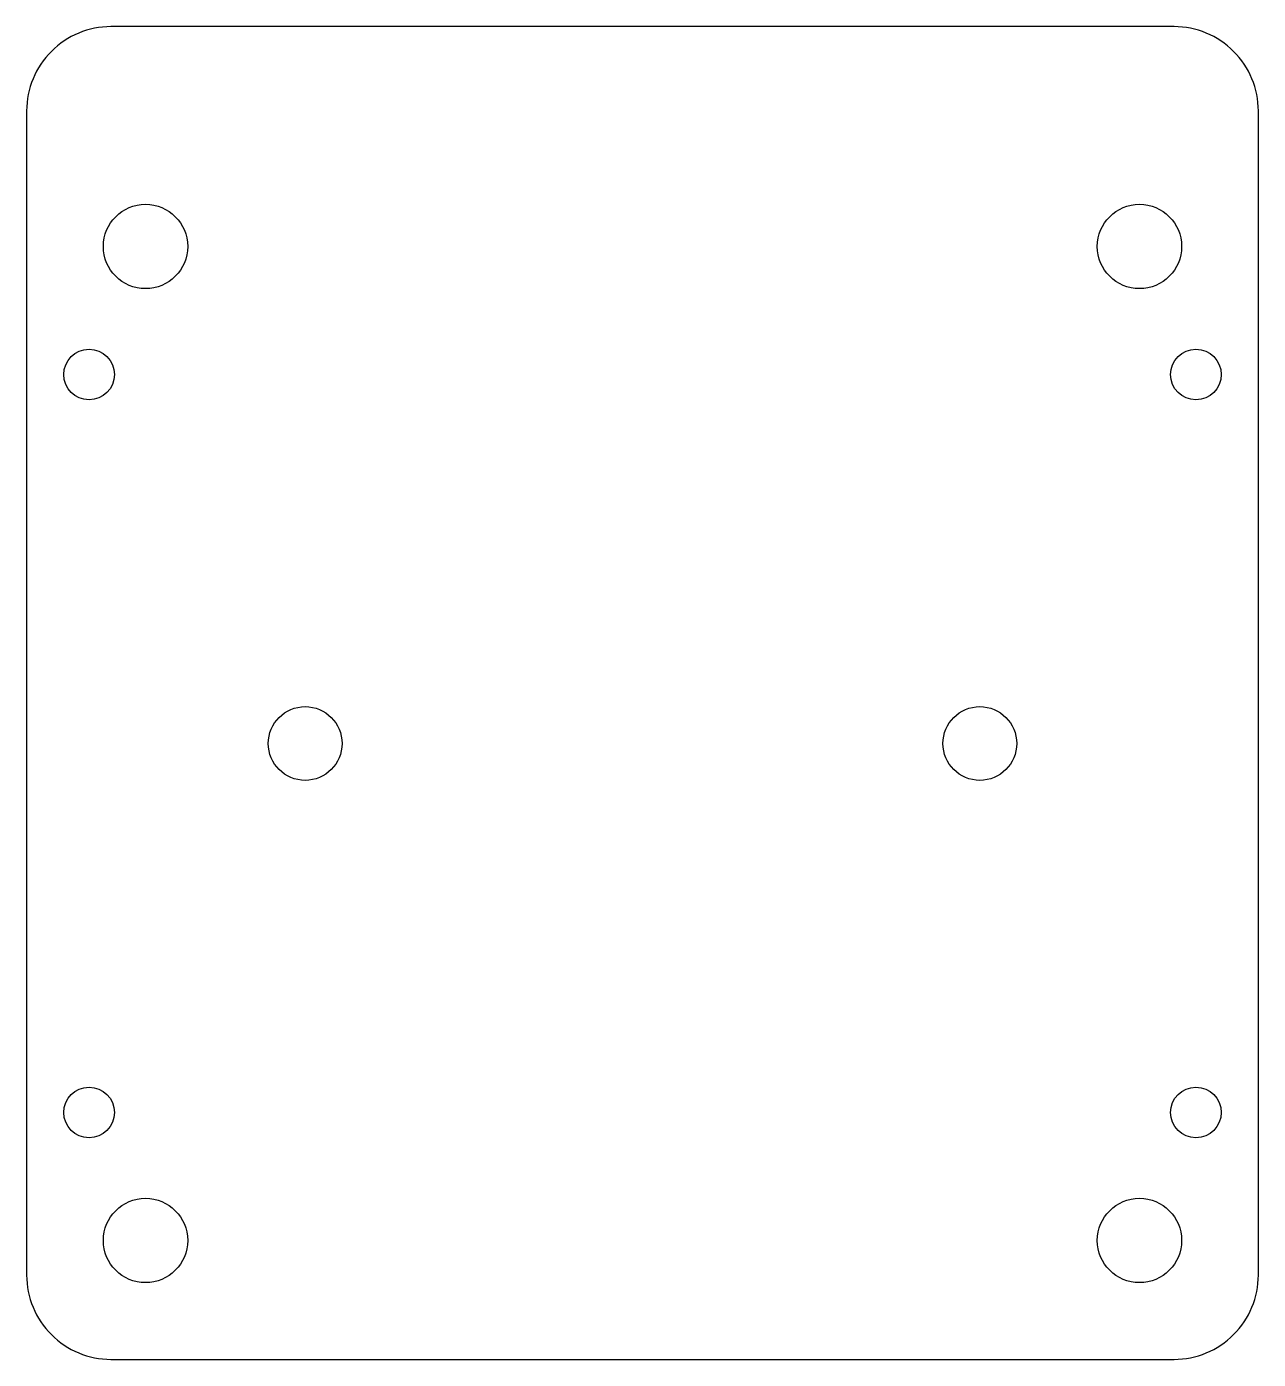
# Model space of a CAD drawing. Header units: millimetres. Extents: x -29.2 to 29.2, y -29.2 to 34.
import ezdxf

# ---------------------------------------------------------------- set-up
doc = ezdxf.new("R2010")
doc.units = ezdxf.units.MM
doc.layers.get('0').update_dxf_attribs({"linetype": 'CONTINUOUS'})

msp = doc.modelspace()

# ---------------------------------------------------------------- linework, layer by layer
msp.add_lwpolyline([(25.21, 34), (-25.21, 34, 0.414214), (-29.21, 30), (-29.21, -25.21, 0.414214), (-25.21, -29.21), (25.21, -29.21, 0.414214), (29.21, -25.21), (29.21, 30, 0.414214)], format="xyb", close=True)
for centre, radius in [((-23.573, 23.573), 2), ((23.573, 23.573), 2), ((-26.25, 17.5), 1.2), ((26.25, 17.5), 1.2), ((-16, 0), 1.75), ((16, 0), 1.75), ((-26.25, -17.5), 1.2), ((26.25, -17.5), 1.2), ((-23.573, -23.573), 2), ((23.573, -23.573), 2)]:
    msp.add_circle(centre, radius)

doc.saveas('drawing.dxf')
